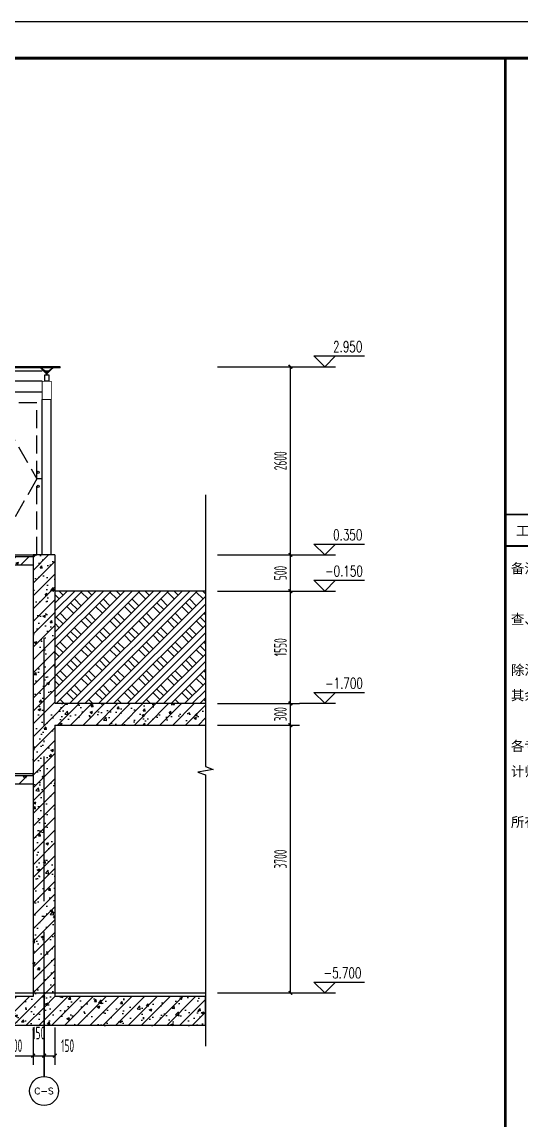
# Model space of a CAD drawing. Extents: x -473190 to 2138458, y -81875 to 2633646.
# Drawn here: x 1337832 to 1344730, y -7941 to 7225 of the extents above; entities that cross this region are included whole.
import ezdxf
from ezdxf.enums import TextEntityAlignment as Align

# ---------------------------------------------------------------- set-up
doc = ezdxf.new("R2010")
doc.units = 0
doc.header["$LTSCALE"] = 1000
doc.linetypes.add('__DASH', pattern=[0.35, 0.25, -0.1])
doc.linetypes.add('DOTE', pattern=[2.42, 2, -0.2, 0.02, -0.2])
for name, color, linetype in [('AXIS', 3, 'Continuous'), ('AXIS_TEXT', 7, 'Continuous'), ('DIM_SYMB', 3, 'Continuous'), ('DOTE', 1, 'DOTE'), ('E_WINDOW', 4, 'Continuous'), ('ECA_TK', 7, 'Continuous'), ('PUB_DIM', 3, 'Continuous'), ('PUB_HATCH', 8, 'Continuous'), ('PUB_TEXT', 7, 'Continuous'), ('RF-QT', 30, 'Continuous'), ('S_E_STAIR', 4, 'Continuous'), ('S_STAIR', 2, 'Continuous'), ('S_SURFACE', 6, 'Continuous'), ('tk', 7, 'Continuous')]:
    doc.layers.add(name, color=color, linetype=linetype)
doc.styles.add('_TCH_AXIS', font='COMPLEX', dxfattribs={"bigfont": 'GBCBIG'})
doc.styles.add('_TCH_DIM', font='SIMPLEX', dxfattribs={"bigfont": 'GBCBIG'})
doc.styles.add('_TCH_DIM_T3', font='tssdeng.shx', dxfattribs={"width": 0.564706, "bigfont": '@@@tssdchn.shx'})
doc.styles.add('COMPLEX', font='COMPLEX.shx', dxfattribs={"width": 0.65})
doc.styles.add('SUNTXT', font='', dxfattribs={"height": 2.5})
doc.styles.get('SUNTXT').set_extended_font_data('SimSun')
doc.dimstyles.new('_TCH_ARCH&&50', dxfattribs={"dimtxt": 175, "dimasz": 50, "dimexe": 125, "dimexo": 150, "dimgap": 50, "dimtad": 1, "dimdec": 0, "dimzin": 0, "dimdsep": 46, "dimtxsty": '_TCH_DIM_T3', "dimblk": 'ARCHTICK', "dimcen": 0.09, "dimclrt": 7, "dimazin": 2, "dimtfac": 1, "dimtdec": 0, "dimtix": 1, "dimtmove": 2, "dimatfit": 3, "dimfxl": 0, "dimtolj": 1, "dimtzin": 0, "dimarcsym": 0})
pattern_1 = [(45, (-290, -2e-05), (-88.388348, 88.388348), []), (50, (-290, -2e-05), (358.63009, -31.37607), [37.5, -412.5]), (355, (-290, -2e-05), (-69.37567, 376.09607), [30, -330]), (100.4514, (-260.1, -2.6), (289.25469, 344.71977), [31.8701, -350.57106]), (46.1842, (-290, 100), (533.62052, -82.7595), [56.25, -618.75]), (96.6356, (-245.53, 93.1), (467.33135, 487.05894), [47.80514, -525.8565]), (351.1842, (-290, 100), (467.33097, 487.0593), [45, -495]), (21, (-240, 75), (298.453526, -201.309445), [37.5, -412.5]), (326, (-240, 75), (121.65767, 362.57502), [30, -330]), (71.4514, (-215.13, 58.22), (420.11131, 161.26525), [31.8701, -350.57106]), (37.5, (-290, -2e-05), (6.079928, 166.446927), [0, -326, 0, -335, 0, -331.25]), (7.5, (-290, -2e-05), (131.534769, 197.205856), [0, -191, 0, -318.5, 0, -126.25]), (327.5, (-401.5, -2e-05), (266.911218, -11.277436), [0, -125, 0, -390, 0, -517.5]), (317.5, (-451.5, -2e-05), (291.593085, 50.05249), [0, -162.5, 0, -259, 0, -367.5])]
pattern_2 = [(45, (-477544.96, -71625.69), (-88.388348, 88.388348), []), (50, (-477544.96, -71625.7), (358.63009, -31.376067), [37.5, -412.5]), (355, (-477544.96, -71625.7), (-69.37567, 376.09607), [30, -330]), (100.4514, (-477515.08, -71628.3), (289.25469, 344.71977), [31.870095, -350.571056]), (46.1842, (-477544.96, -71525.7), (533.62052, -82.75951), [56.25, -618.75]), (96.6356, (-477500.5, -71532.6), (467.33135, 487.05894), [47.80514, -525.8565]), (351.1842, (-477544.96, -71525.7), (467.33097, 487.0593), [45, -495]), (21, (-477494.96, -71550.7), (298.453526, -201.309445), [37.5, -412.5]), (326, (-477494.96, -71550.7), (121.657666, 362.57502), [30, -330]), (71.4514, (-477470.1, -71567.47), (420.111314, 161.26525), [31.870095, -350.571056]), (37.5, (-477544.96, -71625.69), (6.079928, 166.446927), [0, -326, 0, -335, 0, -331.25]), (7.5, (-477544.96, -71625.69), (131.534769, 197.205856), [0, -191, 0, -318.5, 0, -126.25]), (327.5, (-477656.46, -71625.69), (266.911218, -11.277436), [0, -125, 0, -390, 0, -517.5]), (317.5, (-477706.46, -71625.7), (291.593085, 50.05249), [0, -162.5, 0, -259, 0, -367.5])]

# ---------------------------------------------------------------- blocks, each defined once
blk = doc.blocks.new('10B_A1E图框')
blk.add_line((765, 184), (765, 584))
blk.add_line((765, 184), (765, 584))
blk.add_line((765, 184), (765, 584))
at = {"const_width": 0.5}
blk.add_lwpolyline([(831, 457.96), (765, 457.96)], dxfattribs=at)
blk.add_lwpolyline([(831, 457.96), (765, 457.96)], dxfattribs=at)
at = {"layer": 'ECA_TK'}
blk.add_lwpolyline([(0, 0), (841, 0), (841, 594), (0, 594)], close=True, dxfattribs=at)
at = {"layer": 'ECA_TK', "const_width": 0.8}
blk.add_lwpolyline([(831, 10), (831, 584), (18, 584), (18, 10)], close=True, dxfattribs=at)
at = {"layer": 'ECA_TK'}
for points, const_width in [([(765, 10), (765, 584)], 0.8), ([(765, 457.96), (831, 457.96)], 0.5), ([(765, 449.25), (831, 449.25)], 0.5)]:
    blk.add_lwpolyline(points, dxfattribs=dict(at, const_width=const_width))
at = {"layer": 'ECA_TK', "linetype": 'Continuous', "style": 'SUNTXT'}
blk.add_text('工程设计证书编号（甲级）', height=2.7342, dxfattribs=at).set_placement((767.97, 452.09))
at = {"layer": 'ECA_TK', "style": 'SUNTXT'}
for s, p in [('备注：', (766.54, 441.68)), ('查、消防等主管部门批准后方可生效。', (766.54, 427.66)), ('除注明者外，标高以米（m）为单位，', (766.54, 413.62)), ('其余以毫米（mm）为单位。', (766.54, 406.61)), ('各专业图纸，如有疑问，请及时与设', (766.54, 392.61)), ('计师联系。', (766.54, 385.63)), ('所有设计变更须征得设计师同意。', (766.54, 371.62))]:
    blk.add_text(s, height=2.73, dxfattribs=at).set_placement(p)
blk = doc.blocks.new('6300')
at = {"layer": 'DIM_SYMB'}
for p, q in [((-83406, 375956), (-82128, 376411)), ((-82128, 376411), (-80896, 376411))]:
    blk.add_line(p, q, dxfattribs=at)
at = {"layer": 'DIM_SYMB', "const_width": 20}
blk.add_lwpolyline([(-83415, 375952, 1), (-83397, 375959, 1)], format="xyb", close=True, dxfattribs=at)
at = {"layer": 'E_WINDOW'}
for p, q in [((-79874, 375963), (-86921, 375964)), ((-86921, 375950), (-86921, 375964)), ((-79874, 375949), (-86921, 375950)), ((-79874, 375949), (-79874, 375963)), ((-80121, 375762), (-86796, 375763)), ((-84417, 375613), (-86646, 375613)), ((-81707, 375613), (-84267, 375613)), ((-80121, 375612), (-81557, 375613)), ((-86796, 373364), (-86796, 375513)), ((-86646, 373364), (-86646, 375513)), ((-84417, 373363), (-84417, 375513)), ((-84267, 373363), (-84267, 375513)), ((-81707, 374418), (-81707, 375513)), ((-81557, 374418), (-81557, 375513)), ((-80796, 373365), (-80796, 375464)), ((-80121, 373364), (-80121, 375512)), ((-79996, 373364), (-79996, 375512))]:
    blk.add_line(p, q, dxfattribs=at)
at = {"layer": 'E_WINDOW', "linetype": 'Continuous'}
for p, q in [((-86741, 375893), (-86818, 375950)), ((-86741, 375873), (-86818, 375950)), ((-86763, 375909), (-86680, 375909)), ((-86726, 375964), (-86726, 375950)), ((-86726, 375909), (-86726, 375893)), ((-86716, 375964), (-86716, 375950)), ((-86716, 375909), (-86716, 375893)), ((-86701, 375893), (-86624, 375950)), ((-86701, 375873), (-86624, 375950)), ((-86665, 375909), (-80121, 375908)), ((-84362, 375893), (-84439, 375950)), ((-84362, 375873), (-84439, 375950)), ((-84347, 375964), (-84347, 375950)), ((-84347, 375909), (-84347, 375893)), ((-84337, 375964), (-84337, 375950)), ((-84337, 375909), (-84337, 375893)), ((-84322, 375893), (-84245, 375950)), ((-84322, 375873), (-84245, 375950)), ((-81652, 375893), (-81729, 375950)), ((-81652, 375873), (-81729, 375950)), ((-81637, 375964), (-81637, 375950)), ((-81637, 375909), (-81637, 375893)), ((-81627, 375964), (-81627, 375950)), ((-81627, 375909), (-81627, 375893)), ((-81612, 375893), (-81535, 375950)), ((-81612, 375873), (-81535, 375950)), ((-80066, 375892), (-80143, 375949)), ((-80066, 375872), (-80143, 375949)), ((-80088, 375908), (-80030, 375908)), ((-80076, 375963), (-80076, 375949)), ((-80076, 375908), (-80076, 375892)), ((-80066, 375963), (-80066, 375949)), ((-80066, 375908), (-80066, 375892)), ((-80051, 375892), (-79974, 375949)), ((-80051, 375872), (-79974, 375949)), ((-86646, 374419), (-81892, 374418)), ((-81892, 374418), (-81396, 374419)), ((-80196, 374418), (-80121, 374418))]:
    blk.add_line(p, q, dxfattribs=at)
at = {"layer": 'E_WINDOW', "linetype": '__DASH'}
for p, q in [((-81396, 374414), (-80796, 375464)), ((-80796, 375464), (-80196, 374413)), ((-80796, 373365), (-81396, 374414)), ((-80196, 374413), (-80796, 373365))]:
    blk.add_line(p, q, dxfattribs=at)
at = {"layer": 'E_WINDOW', "linetype": 'Continuous'}
for points in [[(-86761, 375763), (-86761, 375853), (-86681, 375853), (-86681, 375763)], [(-86701, 375853), (-86701, 375893), (-86741, 375893), (-86741, 375853)], [(-84382, 375763), (-84382, 375853), (-84302, 375853), (-84302, 375763)], [(-84322, 375853), (-84322, 375893), (-84362, 375893), (-84362, 375853)], [(-81672, 375763), (-81672, 375853), (-81592, 375853), (-81592, 375763)], [(-81612, 375853), (-81612, 375893), (-81652, 375893), (-81652, 375853)], [(-80086, 375762), (-80086, 375852), (-80031, 375852), (-80031, 375762)], [(-80051, 375852), (-80051, 375892), (-80066, 375892), (-80066, 375852)]]:
    blk.add_lwpolyline(points, close=True, dxfattribs=at)
at = {"layer": 'E_WINDOW', "const_width": 12.5}
for points in [[(-86646, 375763), (-86796, 375763), (-86796, 375513), (-86646, 375513)], [(-84267, 375763), (-84417, 375763), (-84417, 375513), (-84267, 375513)], [(-81557, 375763), (-81707, 375763), (-81707, 375513), (-81557, 375513)], [(-79996, 375762), (-80121, 375762), (-80121, 375512), (-79996, 375512)]]:
    blk.add_lwpolyline(points, close=True, dxfattribs=at)
at = {"layer": 'E_WINDOW', "linetype": '__DASH'}
blk.add_lwpolyline([(-80196, 373364), (-80196, 375463), (-81396, 375464), (-81396, 373365), (-80196, 373364)], dxfattribs=at)
at = {"layer": 'E_WINDOW', "linetype": 'Continuous'}
for centre in [(-86589, 374507), (-84474, 374507), (-84210, 374507), (-81764, 374507), (-81500, 374507), (-80178, 374506), (-86589, 374313), (-84474, 374313), (-84210, 374313), (-80178, 374312)]:
    blk.add_circle(centre, 15, dxfattribs=at)
at = {"layer": 'PUB_TEXT', "style": '_TCH_DIM'}
for s, height, p in [('轻钢玻璃雨棚，甲方自理', 168.79, (-82279, 376464)), ('专业厂家二次设计施工', 168.8, (-82157, 376184))]:
    blk.add_text(s, height=height, dxfattribs=at).set_placement(p)
blk = doc.blocks.new('DSF')
at = {"layer": 'PUB_HATCH'}
h = blk.add_hatch(dxfattribs=at)
h.set_pattern_fill('钢筋混凝土', color=256, scale=50, style=0)
h.set_pattern_definition(pattern_1)
h.paths.add_polyline_path([(1269257, 159731), (1271927, 159731), (1271927, 159611), (1269457, 159611), (1269457, 159331), (1269257, 159331)])
h = blk.add_hatch(dxfattribs=at)
h.set_pattern_fill('钢筋混凝土', color=256, scale=50, style=0)
h.set_pattern_definition(pattern_1)
h.paths.add_polyline_path([(1267057, 158218), (1265627, 158218), (1265627, 158098), (1266857, 158098), (1266857, 157818), (1267057, 157818)])
h = blk.add_hatch(dxfattribs=at)
h.set_pattern_fill('钢筋混凝土', color=256, scale=50, style=0)
h.set_pattern_definition(pattern_1)
h.paths.add_polyline_path([(1269217, 156706), (1269217, 156874), (1268947, 156874), (1268947, 157042), (1268677, 157042), (1268677, 157210), (1268407, 157210), (1268407, 157378), (1268137, 157378), (1268137, 157546), (1267867, 157546), (1267867, 157714), (1267597, 157714), (1267597, 157882), (1267327, 157882), (1267327, 158050), (1267057, 158050), (1267057, 158098), (1267057, 157909), (1269217, 156564)])
h = blk.add_hatch(dxfattribs=at)
h.set_pattern_fill('钢筋混凝土', color=256, scale=50, style=0)
h.set_pattern_definition(pattern_1)
h.paths.add_polyline_path([(1269217, 156706), (1271927, 156706), (1271927, 156586), (1269417, 156586), (1269417, 156306), (1269217, 156306)])
h = blk.add_hatch(dxfattribs=at)
h.set_pattern_fill('钢筋混凝土', color=256, scale=50, style=0)
h.set_pattern_definition(pattern_1)
h.paths.add_polyline_path([(1267057, 155193), (1265627, 155193), (1265627, 155073), (1266857, 155073), (1266857, 154793), (1267057, 154793)])
h = blk.add_hatch(dxfattribs=at)
h.set_pattern_fill('钢筋混凝土', color=256, scale=50, style=0)
h.set_pattern_definition(pattern_1)
h.paths.add_polyline_path([(1269217, 153681), (1269217, 153849), (1268947, 153849), (1268947, 154017), (1268677, 154017), (1268677, 154185), (1268407, 154185), (1268407, 154353), (1268137, 154353), (1268137, 154521), (1267867, 154521), (1267867, 154689), (1267597, 154689), (1267597, 154857), (1267327, 154857), (1267327, 155025), (1267057, 155025), (1267057, 155073), (1267057, 154884), (1269217, 153539)])
at = {"layer": 'S_E_STAIR'}
for p, q in [((1267097, 159319), (1269237, 160651)), ((1267097, 159259), (1269237, 160591)), ((1269087, 159583), (1269087, 160498)), ((1269117, 159583), (1269117, 160516)), ((1268817, 159415), (1268817, 160329)), ((1268847, 159415), (1268847, 160348)), ((1268547, 159247), (1268547, 160161)), ((1268577, 159247), (1268577, 160180)), ((1268307, 159079), (1268307, 160012)), ((1268277, 159079), (1268277, 159993)), ((1268007, 158911), (1268007, 159825)), ((1268037, 158911), (1268037, 159844)), ((1267737, 158743), (1267737, 159657)), ((1267767, 158743), (1267767, 159676)), ((1268967, 159415), (1268967, 159583)), ((1268967, 159583), (1269237, 159583)), ((1269237, 159583), (1269237, 159611)), ((1267467, 158896), (1267467, 159489)), ((1267497, 158877), (1267497, 159508)), ((1267939, 158601), (1269237, 159409)), ((1268697, 159247), (1268697, 159415)), ((1268697, 159415), (1268967, 159415)), ((1267057, 159126), (1267057, 159319)), ((1267057, 159319), (1267097, 159319)), ((1267097, 159319), (1267097, 159126)), ((1267197, 159064), (1267197, 159321)), ((1267227, 159045), (1267227, 159340)), ((1267057, 159066), (1267057, 159126)), ((1267057, 159126), (1267097, 159126)), ((1267097, 159126), (1267057, 159126)), ((1269217, 157806), (1267097, 159126)), ((1268427, 159079), (1268427, 159247)), ((1268427, 159247), (1268697, 159247)), ((1267097, 159066), (1267057, 159066)), ((1269217, 157746), (1267097, 159066)), ((1267197, 158070), (1267197, 159004)), ((1267227, 158070), (1267227, 158985)), ((1268157, 158911), (1268157, 159079)), ((1268157, 159079), (1268427, 159079)), ((1267467, 157902), (1267467, 158836)), ((1267497, 157902), (1267497, 158817)), ((1267887, 158743), (1267887, 158911)), ((1267887, 158911), (1268157, 158911)), ((1267617, 158575), (1267617, 158742)), ((1267713, 158743), (1267887, 158743)), ((1267737, 157734), (1267737, 158668)), ((1267767, 157734), (1267767, 158649)), ((1267347, 158406), (1267347, 158575)), ((1267347, 158575), (1267467, 158575)), ((1267497, 158575), (1267617, 158575)), ((1267767, 158494), (1267891, 158571)), ((1268007, 157566), (1268007, 158500)), ((1267077, 158238), (1267077, 158406)), ((1267077, 158406), (1267197, 158406)), ((1267227, 158406), (1267347, 158406)), ((1267497, 158326), (1267737, 158475)), ((1268037, 157566), (1268037, 158481)), ((1267227, 158158), (1267467, 158307)), ((1268277, 157398), (1268277, 158331)), ((1268307, 157398), (1268307, 158313)), ((1267077, 158065), (1267197, 158139)), ((1268547, 157230), (1268547, 158163)), ((1268577, 157230), (1268577, 158145)), ((1268817, 157062), (1268817, 157995)), ((1268847, 157062), (1268847, 157977)), ((1269087, 156894), (1269087, 157827)), ((1269117, 156894), (1269117, 157809)), ((1269217, 157806), (1269257, 157806)), ((1269257, 157746), (1269217, 157746)), ((1269217, 157746), (1269257, 157746)), ((1269217, 157553), (1269217, 157746)), ((1269257, 157806), (1269257, 157746)), ((1269257, 157746), (1269257, 157553)), ((1269117, 157551), (1269217, 157613)), ((1268847, 157383), (1269087, 157532)), ((1268847, 157323), (1269087, 157472)), ((1269117, 157491), (1269217, 157553)), ((1269257, 157553), (1269217, 157553)), ((1268601, 157230), (1268817, 157364)), ((1268697, 157230), (1268817, 157304)), ((1267097, 156294), (1268374, 157089)), ((1267097, 156234), (1268422, 157059)), ((1268307, 156054), (1268307, 156987)), ((1268547, 156222), (1268547, 156982)), ((1268277, 156054), (1268277, 156968)), ((1268577, 156222), (1268577, 156963)), ((1268007, 155886), (1268007, 156800)), ((1268037, 155886), (1268037, 156819)), ((1268817, 156390), (1268817, 156813)), ((1268847, 156390), (1268847, 156795)), ((1267737, 155717), (1267737, 156632)), ((1267767, 155717), (1267767, 156651)), ((1268967, 156390), (1268967, 156558)), ((1268967, 156558), (1269217, 156558)), ((1269087, 156558), (1269087, 156645)), ((1269117, 156558), (1269117, 156627)), ((1267467, 155871), (1267467, 156464)), ((1267497, 155852), (1267497, 156483)), ((1267939, 155576), (1269231, 156380)), ((1268697, 156222), (1268697, 156390)), ((1268697, 156390), (1268967, 156390)), ((1267057, 156101), (1267057, 156294)), ((1267057, 156294), (1267097, 156294)), ((1267097, 156294), (1267097, 156101)), ((1267197, 156039), (1267197, 156296)), ((1267227, 156020), (1267227, 156315)), ((1268427, 156054), (1268427, 156222)), ((1268427, 156222), (1268697, 156222)), ((1267057, 156041), (1267057, 156101)), ((1267057, 156101), (1267097, 156101)), ((1267097, 156101), (1267057, 156101)), ((1269237, 154769), (1267097, 156101)), ((1267097, 156041), (1267057, 156041)), ((1269237, 154709), (1267097, 156041)), ((1267197, 155045), (1267197, 155979)), ((1267227, 155045), (1267227, 155960)), ((1268157, 155886), (1268157, 156054)), ((1268157, 156054), (1268427, 156054)), ((1267467, 154877), (1267467, 155811)), ((1267497, 154877), (1267497, 155792)), ((1267887, 155717), (1267887, 155886)), ((1267887, 155886), (1268157, 155886)), ((1267617, 155549), (1267617, 155717)), ((1267713, 155717), (1267887, 155717)), ((1267737, 154709), (1267737, 155642)), ((1267767, 154709), (1267767, 155624)), ((1267347, 155381), (1267347, 155549)), ((1267347, 155549), (1267467, 155549)), ((1267497, 155549), (1267617, 155549)), ((1267767, 155469), (1267891, 155546)), ((1268007, 154541), (1268007, 155474)), ((1267077, 155213), (1267077, 155381)), ((1267077, 155381), (1267197, 155381)), ((1267227, 155381), (1267347, 155381)), ((1267497, 155301), (1267737, 155450)), ((1268037, 154541), (1268037, 155456)), ((1268277, 154373), (1268277, 155306)), ((1267227, 155133), (1267467, 155282)), ((1268307, 154373), (1268307, 155288)), ((1267077, 155040), (1267197, 155114)), ((1268547, 154205), (1268547, 155138)), ((1268577, 154205), (1268577, 155120)), ((1268817, 154037), (1268817, 154970)), ((1268847, 154037), (1268847, 154952)), ((1269087, 153869), (1269087, 154802)), ((1269117, 153869), (1269117, 154784))]:
    blk.add_line(p, q, dxfattribs=at)
for points in [[(1269262, 159851), (1269262, 160851), (1269312, 160851), (1269312, 159851), (1269262, 159851)], [(1269337, 159751), (1269337, 159851), (1269237, 159851), (1269237, 159751), (1269337, 159751)], [(1269237, 154769), (1269287, 154769), (1269287, 154709), (1269237, 154709)]]:
    blk.add_lwpolyline(points, dxfattribs=at)
at = {"layer": 'S_STAIR'}
for p, q in [((1269257, 159731), (1271977, 159731)), ((1269257, 159331), (1269257, 159731)), ((1271977, 159731), (1271977, 159611)), ((1271977, 159611), (1269457, 159611)), ((1269457, 159611), (1269457, 159331)), ((1269457, 159331), (1269257, 159331)), ((1267057, 158218), (1265627, 158218)), ((1265627, 158218), (1265627, 158098)), ((1267057, 158050), (1267057, 158218)), ((1265627, 158098), (1266857, 158098)), ((1266857, 158098), (1266857, 157818)), ((1267327, 158050), (1267057, 158050)), ((1267327, 157882), (1267327, 158050)), ((1269217, 156564), (1267057, 157909)), ((1267057, 157818), (1267057, 157909)), ((1266857, 157818), (1267057, 157818)), ((1267597, 157882), (1267327, 157882)), ((1267597, 157714), (1267597, 157882)), ((1267867, 157714), (1267597, 157714)), ((1267867, 157546), (1267867, 157714)), ((1268137, 157546), (1267867, 157546)), ((1268137, 157378), (1268137, 157546)), ((1268407, 157378), (1268137, 157378)), ((1268407, 157210), (1268407, 157378)), ((1268677, 157210), (1268407, 157210)), ((1268677, 157042), (1268677, 157210)), ((1268947, 157042), (1268677, 157042)), ((1268947, 156874), (1268947, 157042)), ((1269217, 156874), (1268947, 156874)), ((1269217, 156706), (1269217, 156874)), ((1269217, 156706), (1271977, 156706)), ((1271977, 156706), (1271977, 156586)), ((1269217, 156306), (1269217, 156564)), ((1271977, 156586), (1269417, 156586)), ((1269417, 156586), (1269417, 156306)), ((1269417, 156306), (1269217, 156306)), ((1267057, 155193), (1265627, 155193)), ((1265627, 155193), (1265627, 155073)), ((1267057, 155025), (1267057, 155193)), ((1265627, 155073), (1266857, 155073)), ((1266857, 155073), (1266857, 154793)), ((1267327, 155025), (1267057, 155025)), ((1267327, 154857), (1267327, 155025)), ((1268958, 153701), (1267057, 154884)), ((1267057, 154793), (1267057, 154884)), ((1267597, 154857), (1267327, 154857)), ((1267597, 154689), (1267597, 154857)), ((1266857, 154793), (1267057, 154793)), ((1267867, 154689), (1267597, 154689)), ((1267867, 154521), (1267867, 154689)), ((1268137, 154521), (1267867, 154521)), ((1268137, 154353), (1268137, 154521)), ((1268407, 154353), (1268137, 154353)), ((1268407, 154185), (1268407, 154353)), ((1268677, 154185), (1268407, 154185)), ((1268677, 154017), (1268677, 154185)), ((1268947, 154017), (1268677, 154017)), ((1268947, 153849), (1268947, 154017)), ((1269217, 153849), (1268947, 153849)), ((1269217, 153701), (1269217, 153849))]:
    blk.add_line(p, q, dxfattribs=at)
at = {"layer": 'S_SURFACE'}
for p, q in [((1269237, 159331), (1269237, 159751)), ((1269237, 159751), (1271977, 159751)), ((1271977, 159751), (1271977, 159731)), ((1269257, 159331), (1269237, 159331)), ((1267077, 158238), (1265627, 158238)), ((1265627, 158238), (1265627, 158218)), ((1267077, 158118), (1267077, 158238)), ((1267077, 158070), (1267077, 158118)), ((1267077, 158118), (1267077, 158118)), ((1267347, 158070), (1267077, 158070)), ((1267347, 157902), (1267347, 158070)), ((1267617, 157902), (1267347, 157902)), ((1267617, 157734), (1267617, 157902)), ((1267887, 157734), (1267617, 157734)), ((1267887, 157566), (1267887, 157734)), ((1268157, 157566), (1267887, 157566)), ((1268157, 157398), (1268157, 157566)), ((1268427, 157398), (1268157, 157398)), ((1268427, 157230), (1268427, 157398)), ((1268697, 157230), (1268427, 157230)), ((1268697, 157062), (1268697, 157230)), ((1268967, 157062), (1268697, 157062)), ((1268967, 156894), (1268967, 157062)), ((1269237, 156894), (1268967, 156894)), ((1269237, 156726), (1269237, 156894)), ((1271977, 156726), (1269237, 156726)), ((1269237, 156726), (1269237, 156726)), ((1271977, 156706), (1271977, 156726)), ((1267077, 155213), (1265627, 155213)), ((1265627, 155213), (1265627, 155193)), ((1267077, 155093), (1267077, 155213)), ((1267077, 155045), (1267077, 155093)), ((1267077, 155093), (1267077, 155093)), ((1267347, 155045), (1267077, 155045)), ((1267347, 154877), (1267347, 155045)), ((1267617, 154877), (1267347, 154877)), ((1267617, 154709), (1267617, 154877)), ((1267887, 154709), (1267617, 154709)), ((1267887, 154541), (1267887, 154709)), ((1268157, 154541), (1267887, 154541)), ((1268157, 154373), (1268157, 154541)), ((1268427, 154373), (1268157, 154373)), ((1268427, 154205), (1268427, 154373)), ((1268697, 154205), (1268427, 154205)), ((1268697, 154037), (1268697, 154205)), ((1268967, 154037), (1268697, 154037)), ((1268967, 153869), (1268967, 154037)), ((1269237, 153869), (1268967, 153869)), ((1269237, 153701), (1269237, 153869)), ((1269237, 153701), (1269237, 153701))]:
    blk.add_line(p, q, dxfattribs=at)
blk = doc.blocks.new('_ArchTick')
at = {"color": 0, "linetype": 'ByBlock', "const_width": 0.4}
blk.add_lwpolyline([(-0.5, -0.5), (0.5, 0.5)], dxfattribs=at)
blk = doc.blocks.new('*D2266')
at = {"layer": 'Defpoints', "color": 0, "transparency": 16777216}
for p in [(1338138, -6511), (1338288, -6511), (1338288, -7052)]:
    blk.add_point(p, dxfattribs=at)
at = {"layer": 'PUB_DIM', "color": 0, "lineweight": -2, "transparency": 16777216}
for p, q in [((1338138, -6661), (1338138, -7177)), ((1338288, -6661), (1338288, -7177)), ((1338138, -7052), (1338288, -7052))]:
    blk.add_line(p, q, dxfattribs=at)
at = {"layer": 'PUB_DIM', "color": 0, "lineweight": -2, "transparency": 16777216, "xscale": 50, "yscale": 50, "zscale": 50, "rotation": 180}
blk.add_blockref('_ArchTick', (1338138, -7052), dxfattribs=at)
at = {"layer": 'PUB_DIM', "color": 0, "lineweight": -2, "transparency": 16777216, "xscale": 50, "yscale": 50, "zscale": 50}
blk.add_blockref('_ArchTick', (1338288, -7052), dxfattribs=at)
at = {"layer": 'PUB_DIM', "color": 7, "transparency": 16777216, "insert": (1338463, -6914), "char_height": 175, "attachment_point": 5, "style": '_TCH_DIM_T3'}
blk.add_mtext('\\A1;150', dxfattribs=at)
blk = doc.blocks.new('*D2267')
at = {"layer": 'Defpoints', "color": 0, "transparency": 16777216}
for p in [(1337988, -6511), (1338138, -6511), (1338138, -7052)]:
    blk.add_point(p, dxfattribs=at)
at = {"layer": 'PUB_DIM', "color": 0, "lineweight": -2, "transparency": 16777216}
for p, q in [((1337988, -6661), (1337988, -7177)), ((1338138, -6661), (1338138, -7177)), ((1337988, -7052), (1338138, -7052))]:
    blk.add_line(p, q, dxfattribs=at)
at = {"layer": 'PUB_DIM', "color": 0, "lineweight": -2, "transparency": 16777216, "xscale": 50, "yscale": 50, "zscale": 50, "rotation": 180}
blk.add_blockref('_ArchTick', (1337988, -7052), dxfattribs=at)
at = {"layer": 'PUB_DIM', "color": 0, "lineweight": -2, "transparency": 16777216, "xscale": 50, "yscale": 50, "zscale": 50}
blk.add_blockref('_ArchTick', (1338138, -7052), dxfattribs=at)
at = {"layer": 'PUB_DIM', "color": 7, "transparency": 16777216, "insert": (1338063, -6739), "char_height": 175, "attachment_point": 5, "style": '_TCH_DIM_T3'}
blk.add_mtext('\\A1;150', dxfattribs=at)
blk = doc.blocks.new('*D2268')
at = {"layer": 'Defpoints', "color": 0, "transparency": 16777216}
for p in [(1337488, -6511), (1337988, -6511), (1337988, -7052)]:
    blk.add_point(p, dxfattribs=at)
at = {"layer": 'PUB_DIM', "color": 0, "lineweight": -2, "transparency": 16777216}
for p, q in [((1337488, -6661), (1337488, -7177)), ((1337988, -6661), (1337988, -7177)), ((1337488, -7052), (1337988, -7052))]:
    blk.add_line(p, q, dxfattribs=at)
at = {"layer": 'PUB_DIM', "color": 0, "lineweight": -2, "transparency": 16777216, "xscale": 50, "yscale": 50, "zscale": 50, "rotation": 180}
blk.add_blockref('_ArchTick', (1337488, -7052), dxfattribs=at)
at = {"layer": 'PUB_DIM', "color": 0, "lineweight": -2, "transparency": 16777216, "xscale": 50, "yscale": 50, "zscale": 50}
blk.add_blockref('_ArchTick', (1337988, -7052), dxfattribs=at)
at = {"layer": 'PUB_DIM', "color": 7, "transparency": 16777216, "insert": (1337738, -6914), "char_height": 175, "attachment_point": 5, "style": '_TCH_DIM_T3'}
blk.add_mtext('\\A1;500', dxfattribs=at)
blk = doc.blocks.new('*D2279')
at = {"layer": 'AXIS', "color": 0, "lineweight": -2, "transparency": 16777216}
for p, q in [((1340534, -2486), (1341667, -2486)), ((1341542, -6186), (1341542, -2486)), ((1340534, -6186), (1341667, -6186))]:
    blk.add_line(p, q, dxfattribs=at)
at = {"layer": 'Defpoints', "color": 0, "transparency": 16777216}
for p in [(1340384, -2486), (1341542, -2486), (1340384, -6186)]:
    blk.add_point(p, dxfattribs=at)
at = {"layer": 'AXIS', "color": 0, "lineweight": -2, "transparency": 16777216, "xscale": 50, "yscale": 50, "zscale": 50}
for p, rotation in [((1341542, -2486), 90), ((1341542, -6186), 270)]:
    blk.add_blockref('_ArchTick', p, dxfattribs=dict(at, rotation=rotation))
at = {"layer": 'AXIS', "color": 7, "transparency": 16777216, "insert": (1341405, -4336), "char_height": 175, "attachment_point": 5, "rotation": 90, "style": '_TCH_DIM_T3'}
blk.add_mtext('\\A1;3700', dxfattribs=at)
blk = doc.blocks.new('*D2280')
at = {"layer": 'AXIS', "color": 0, "lineweight": -2, "transparency": 16777216}
for p, q in [((1340534, -2186), (1341667, -2186)), ((1341542, -2486), (1341542, -2186)), ((1340534, -2486), (1341667, -2486))]:
    blk.add_line(p, q, dxfattribs=at)
at = {"layer": 'Defpoints', "color": 0, "transparency": 16777216}
for p in [(1340384, -2186), (1341542, -2186), (1340384, -2486)]:
    blk.add_point(p, dxfattribs=at)
at = {"layer": 'AXIS', "color": 0, "lineweight": -2, "transparency": 16777216, "xscale": 50, "yscale": 50, "zscale": 50}
for p, rotation in [((1341542, -2186), 90), ((1341542, -2486), 270)]:
    blk.add_blockref('_ArchTick', p, dxfattribs=dict(at, rotation=rotation))
at = {"layer": 'AXIS', "color": 7, "transparency": 16777216, "insert": (1341405, -2336), "char_height": 175, "attachment_point": 5, "rotation": 90, "style": '_TCH_DIM_T3'}
blk.add_mtext('\\A1;300', dxfattribs=at)
blk = doc.blocks.new('*D2281')
at = {"layer": 'AXIS', "color": 0, "lineweight": -2, "transparency": 16777216}
for p, q in [((1340534, -636), (1341667, -636)), ((1341542, -2186), (1341542, -636)), ((1340534, -2186), (1341667, -2186))]:
    blk.add_line(p, q, dxfattribs=at)
at = {"layer": 'Defpoints', "color": 0, "transparency": 16777216}
for p in [(1340384, -636), (1341542, -636), (1340384, -2186)]:
    blk.add_point(p, dxfattribs=at)
at = {"layer": 'AXIS', "color": 0, "lineweight": -2, "transparency": 16777216, "xscale": 50, "yscale": 50, "zscale": 50}
for p, rotation in [((1341542, -636), 90), ((1341542, -2186), 270)]:
    blk.add_blockref('_ArchTick', p, dxfattribs=dict(at, rotation=rotation))
at = {"layer": 'AXIS', "color": 7, "transparency": 16777216, "insert": (1341405, -1411), "char_height": 175, "attachment_point": 5, "rotation": 90, "style": '_TCH_DIM_T3'}
blk.add_mtext('\\A1;1550', dxfattribs=at)
blk = doc.blocks.new('*D2282')
at = {"layer": 'AXIS', "color": 0, "lineweight": -2, "transparency": 16777216}
for p, q in [((1340534, -136), (1341667, -136)), ((1341542, -636), (1341542, -136)), ((1340534, -636), (1341667, -636))]:
    blk.add_line(p, q, dxfattribs=at)
at = {"layer": 'Defpoints', "color": 0, "transparency": 16777216}
for p in [(1340384, -136), (1341542, -136), (1340384, -636)]:
    blk.add_point(p, dxfattribs=at)
at = {"layer": 'AXIS', "color": 0, "lineweight": -2, "transparency": 16777216, "xscale": 50, "yscale": 50, "zscale": 50}
for p, rotation in [((1341542, -136), 90), ((1341542, -636), 270)]:
    blk.add_blockref('_ArchTick', p, dxfattribs=dict(at, rotation=rotation))
at = {"layer": 'AXIS', "color": 7, "transparency": 16777216, "insert": (1341405, -386), "char_height": 175, "attachment_point": 5, "rotation": 90, "style": '_TCH_DIM_T3'}
blk.add_mtext('\\A1;500', dxfattribs=at)
blk = doc.blocks.new('*D2283')
at = {"layer": 'AXIS', "color": 0, "lineweight": -2, "transparency": 16777216}
for p, q in [((1340534, 2464), (1341667, 2464)), ((1341542, -136), (1341542, 2464)), ((1340534, -136), (1341667, -136))]:
    blk.add_line(p, q, dxfattribs=at)
at = {"layer": 'Defpoints', "color": 0, "transparency": 16777216}
for p in [(1340384, 2464), (1341542, 2464), (1340384, -136)]:
    blk.add_point(p, dxfattribs=at)
at = {"layer": 'AXIS', "color": 0, "lineweight": -2, "transparency": 16777216, "xscale": 50, "yscale": 50, "zscale": 50}
for p, rotation in [((1341542, 2464), 90), ((1341542, -136), 270)]:
    blk.add_blockref('_ArchTick', p, dxfattribs=dict(at, rotation=rotation))
at = {"layer": 'AXIS', "color": 7, "transparency": 16777216, "insert": (1341405, 1164), "char_height": 175, "attachment_point": 5, "rotation": 90, "style": '_TCH_DIM_T3'}
blk.add_mtext('\\A1;2600', dxfattribs=at)
blk = doc.blocks.new('_AXISO')
blk.add_circle((0, 0), 0.5)
at = {"layer": 'AXIS_TEXT', "style": 'COMPLEX', "width": 1.041667}
blk.add_attdef('A', text='', height=0.56, dxfattribs=at).set_placement((-0.25, -0.28), (0.25, -0.28), align=Align.FIT)

msp = doc.modelspace()

# ---------------------------------------------------------------- hatches: boundary and pattern name
at = {"layer": 'PUB_HATCH'}
h = msp.add_hatch(dxfattribs=at)
h.set_pattern_fill('钢筋混凝土', color=256, scale=50, style=0)
h.set_pattern_definition(pattern_2)
h.paths.add_polyline_path([(1337987.7, -135.5), (1337987.8, -2185.5), (1338187.8, -2285.5), (1338287.8, -2185.5), (1338287.7, -135.5)])
h = msp.add_hatch(dxfattribs=at)
h.set_pattern_fill('夯实土壤', color=256, scale=50, angle=90, style=0)
h.set_pattern_definition([(45, (2085951.08, -393076.58), (198.69701, -198.69701), []), (45, (2085951.08, -392971.58), (198.69701, -198.69701), []), (45, (2085951.08, -392866.58), (198.69701, -198.69701), []), (315, (2085951.08, -393076.58), (-198.69701, -198.69701), [132.5, -148.5]), (315, (2086003.58, -393024.08), (-198.69701, -198.69701), [132.5, -148.5]), (315, (2086056.08, -392971.58), (-198.69701, -198.69701), [132.5, -148.5])])
h.paths.add_polyline_path([(1338287.8, -2185.5), (1340368.8, -2185.5), (1340368.8, -635.5), (1338287.8, -635.5)])
h = msp.add_hatch(dxfattribs=at)
h.set_pattern_fill('钢筋混凝土', color=256, scale=50, style=0)
h.set_pattern_definition(pattern_2)
h.paths.add_polyline_path([(1338187.8, -2285.5), (1337987.8, -2185.5), (1337987.8, -6235.5), (1338137.8, -6368.9), (1338287.8, -6235.5), (1338287.8, -2485.5)])
h = msp.add_hatch(dxfattribs=at)
h.set_pattern_fill('钢筋混凝土', color=256, scale=50, style=0)
h.set_pattern_definition(pattern_2)
h.paths.add_polyline_path([(1338187.8, -2285.5), (1338287.8, -2485.5), (1340368.8, -2485.5), (1340368.8, -2185.5), (1338287.8, -2185.5)])
h = msp.add_hatch(dxfattribs=at)
h.set_pattern_fill('钢筋混凝土', color=256, scale=50, style=0)
h.set_pattern_definition(pattern_2)
h.paths.add_polyline_path([(1338137.8, -6368.9), (1337987.8, -6235.5), (1331637.8, -6235.5), (1331487.8, -6368.9), (1331487.8, -6635.5), (1338137.8, -6635.5)])
h = msp.add_hatch(dxfattribs=at)
h.set_pattern_fill('钢筋混凝土', color=256, scale=50, style=0)
h.set_pattern_definition(pattern_2)
h.paths.add_polyline_path([(1340368.8, -6235.5), (1338287.8, -6235.5), (1338137.8, -6368.9), (1338137.8, -6635.5), (1340368.8, -6635.5)])

# ---------------------------------------------------------------- linework, layer by layer
at = {"layer": 'AXIS'}
msp.add_line((1338137.8, -6235.5), (1338137.8, -7340), dxfattribs=at)
at = {"layer": 'DIM_SYMB'}
msp.add_lwpolyline([(1340368.8, 692), (1340368.8, -3059.3), (1340473.8, -3097.5), (1340263.8, -3134.5), (1340368.8, -3171.8), (1340368.8, -6923)], dxfattribs=at)
at = {"layer": 'DOTE'}
msp.add_line((1338137.8, -7340), (1338137.8, -1285.5), dxfattribs=at)
at = {"layer": 'DOTE', "linetype": 'DOTE'}
msp.add_line((1329038.2, -6185.5), (1340368.8, -6185.5), dxfattribs=at)
at = {"layer": 'PUB_DIM'}
for p, q in [((1342017.2, 2463.5), (1341867.2, 2613.5)), ((1341867.2, 2613.5), (1342567.2, 2613.5)), ((1342017.2, 2463.5), (1342167.2, 2613.5)), ((1341667.2, 2463.5), (1342167.2, 2463.5)), ((1342017.2, -135.5), (1341867.2, 14.5)), ((1341867.2, 14.5), (1342567.2, 14.5)), ((1342017.2, -135.5), (1342167.2, 14.5)), ((1341667.2, -135.5), (1342167.2, -135.5)), ((1342017.2, -635.5), (1341867.2, -485.5)), ((1341867.2, -485.5), (1342567.2, -485.5)), ((1342017.2, -635.5), (1342167.2, -485.5)), ((1341667.2, -635.5), (1342167.2, -635.5)), ((1342017.2, -2185.5), (1341867.2, -2035.5)), ((1341867.2, -2035.5), (1342567.2, -2035.5)), ((1342017.2, -2185.5), (1342167.2, -2035.5)), ((1341667.2, -2185.5), (1342167.2, -2185.5)), ((1342017.2, -6185.5), (1341867.2, -6035.5)), ((1341867.2, -6035.5), (1342567.2, -6035.5)), ((1342017.2, -6185.5), (1342167.2, -6035.5)), ((1341667.2, -6185.5), (1342167.2, -6185.5))]:
    msp.add_line(p, q, dxfattribs=at)
at = {"layer": 'PUB_DIM', "color": 15}
msp.add_line((1331637.8, -135.5), (1337987.8, -135.5), dxfattribs=at)
at = {"layer": 'RF-QT'}
for p, q in [((1337987.7, -135.5), (1337987.8, -2185.5)), ((1338287.7, -135.5), (1337987.7, -135.5)), ((1338287.7, -135.5), (1338287.8, -2185.5)), ((1337987.8, -2185.5), (1337987.8, -6235.5)), ((1338287.8, -2185.5), (1340368.8, -2185.5)), ((1340368.8, -2185.5), (1340368.8, -2485.5)), ((1338287.8, -2485.5), (1340368.8, -2485.5)), ((1338287.8, -2485.5), (1338287.8, -6235.5)), ((1337987.8, -6235.5), (1331637.8, -6235.5)), ((1340368.8, -6235.5), (1338287.8, -6235.5)), ((1340368.8, -6635.5), (1340368.8, -6235.5)), ((1338137.8, -6635.5), (1331487.8, -6635.5)), ((1340368.8, -6635.5), (1338137.8, -6635.5))]:
    msp.add_line(p, q, dxfattribs=at)
at = {"layer": 'S_STAIR'}
for p, q in [((1337987.8, -315.5), (1337987.8, -435.5)), ((1337987.8, -3735.5), (1337987.8, -3855.5)), ((1337987.8, -3765.5), (1337987.8, -3885.5))]:
    msp.add_line(p, q, dxfattribs=at)
msp.add_lwpolyline([(1340368.8, -635.5), (1338287.8, -635.5)], dxfattribs=at)
at = {"layer": 'S_SURFACE', "color": 0}
msp.add_lwpolyline([(1337907.8, -6185.5), (1340368.8, -6185.5)], dxfattribs=at)

# ---------------------------------------------------------------- block references
msp.add_blockref('DSF', (66011, -159886.3))
at = {"layer": 'AXIS'}
ref = msp.add_blockref('_AXISO', (1338137.8, -7540), dxfattribs=dict(at, xscale=400, yscale=400, zscale=400))
ref.add_attrib('A', 'C-S', dxfattribs={"layer": 'AXIS_TEXT', "height": 91.14, "style": '_TCH_AXIS'}).set_placement((1338005.4, -7585.6), (1338270.1, -7585.6), align=Align.FIT)
at = {"layer": 'PUB_DIM'}
msp.add_blockref('6300', (1418233.9, -373500), dxfattribs=at)
at = {"layer": 'tk', "xscale": 50, "yscale": 50, "zscale": 50}
msp.add_blockref('10B_A1E图框', (1306263.1, -22474.7), dxfattribs=at)

# ---------------------------------------------------------------- texts
at = {"layer": 'PUB_TEXT', "style": '_TCH_DIM', "width": 0.705882}
for s, p in [('2.950', (1342132.2, 2666)), ('0.350', (1342132.2, 67)), ('-0.150', (1342022.2, -433)), ('-1.700', (1342022.2, -1983)), ('-5.700', (1342002.2, -5983))]:
    msp.add_text(s, height=148.75, dxfattribs=at).set_placement(p)

# ---------------------------------------------------------------- dimensions: what is measured, and where the dimension line sits
at = {"layer": 'AXIS'}
dim = msp.add_linear_dim(base=(1341542.2, 2463.5), p1=(1340384.4, -135.5), p2=(1340384.4, 2463.5), angle=90, text='2600', dimstyle='_TCH_ARCH&&50', override={"dimgap": 0}, dxfattribs=at)
dim.commit()
dim.dimension.update_dxf_attribs({"geometry": '*D2283', "text_midpoint": (1341404.7, 1164), "dimtype": 129, "text_rotation": 90})
for base, p1, p2, picture, middle in [((1341542.2, -135.5), (1340384.4, -635.5), (1340384.4, -135.5), '*D2282', (1341404.7, -385.5)), ((1341542.2, -635.5), (1340384.4, -2185.5), (1340384.4, -635.5), '*D2281', (1341404.7, -1410.5)), ((1341542.2, -2185.5), (1340384.4, -2485.5), (1340384.4, -2185.5), '*D2280', (1341404.7, -2335.5)), ((1341542.2, -2485.5), (1340384.4, -6185.5), (1340384.4, -2485.5), '*D2279', (1341404.7, -4335.5))]:
    dim = msp.add_linear_dim(base=base, p1=p1, p2=p2, angle=90, dimstyle='_TCH_ARCH&&50', override={"dimgap": 0}, dxfattribs=at)
    dim.commit()
    dim.dimension.update_dxf_attribs({"geometry": picture, "text_midpoint": middle, "dimtype": 129, "text_rotation": 90})
at = {"layer": 'PUB_DIM'}
dim = msp.add_aligned_dim(p1=(1337487.8, -6510.5), p2=(1337987.7, -6510.5), distance=-541, dimstyle='_TCH_ARCH&&50', dxfattribs=at)
dim.commit()
dim.dimension.update_dxf_attribs({"geometry": '*D2268', "text_midpoint": (1337737.8, -6914)})
for base, p1, p2, picture, middle in [((1338137.8, -7051.5), (1337987.7, -6510.5), (1338137.8, -6510.5), '*D2267', (1338062.8, -6739)), ((1338287.7, -7051.5), (1338137.8, -6510.5), (1338287.7, -6510.5), '*D2266', (1338462.7, -6914))]:
    dim = msp.add_linear_dim(base=base, p1=p1, p2=p2, angle=0.00001, dimstyle='_TCH_ARCH&&50', dxfattribs=at)
    dim.commit()
    dim.dimension.update_dxf_attribs({"geometry": picture, "text_midpoint": middle, "dimtype": 129})

doc.saveas('drawing.dxf')
